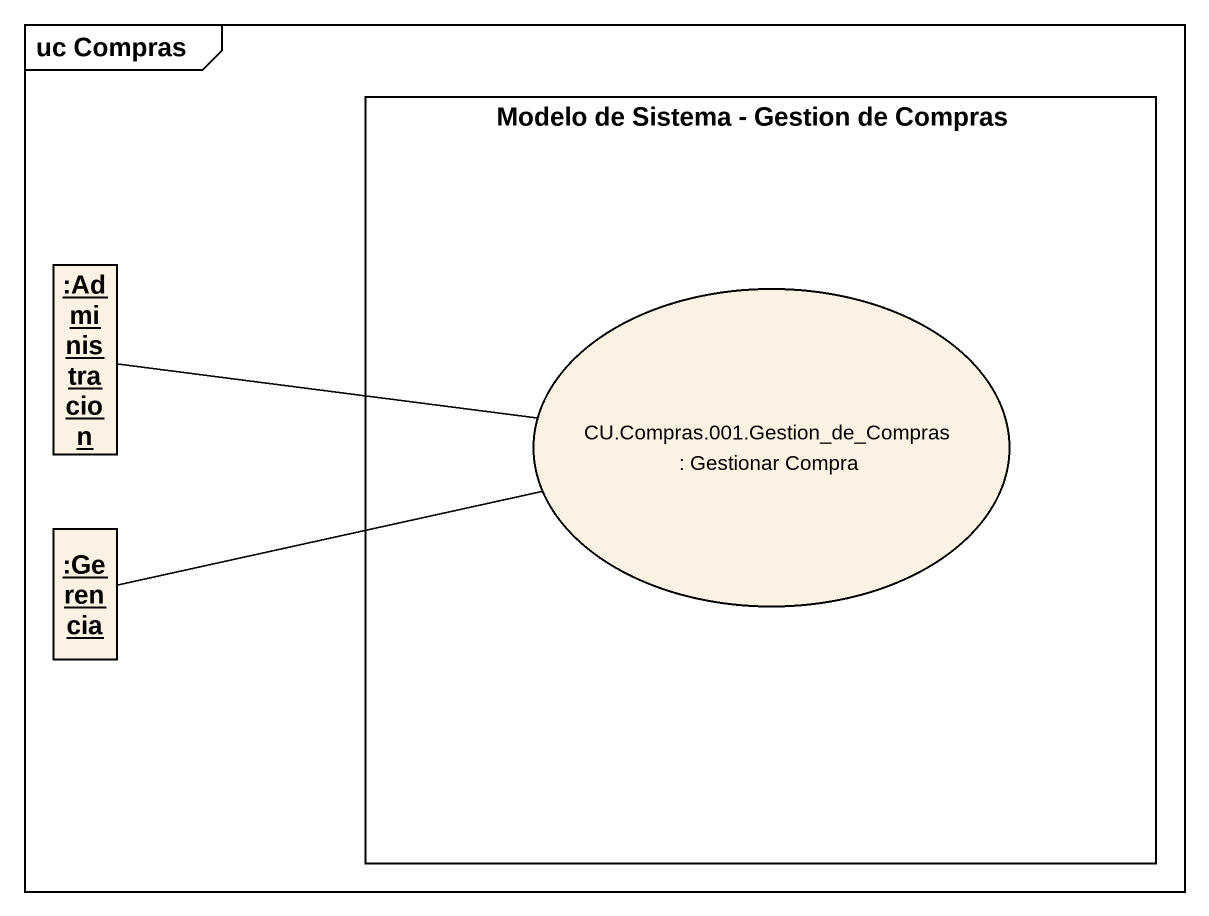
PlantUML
@startuml
mainframe uc Compras
allowmixing
hide circle
hide empty members
rectangle "Modelo de Sistema - Gestion de Compras" as Modelo_de_Sistema_Gestion {
  usecase "CU.Compras.001.Gestion_de_Compras : Gestionar Compra" as CU_Compras_001_Gestion_de
}
object ":Administracion" as Administracion
object ":Gerencia" as Gerencia
Administracion -right- CU_Compras_001_Gestion_de
Gerencia -right- CU_Compras_001_Gestion_de
@enduml
